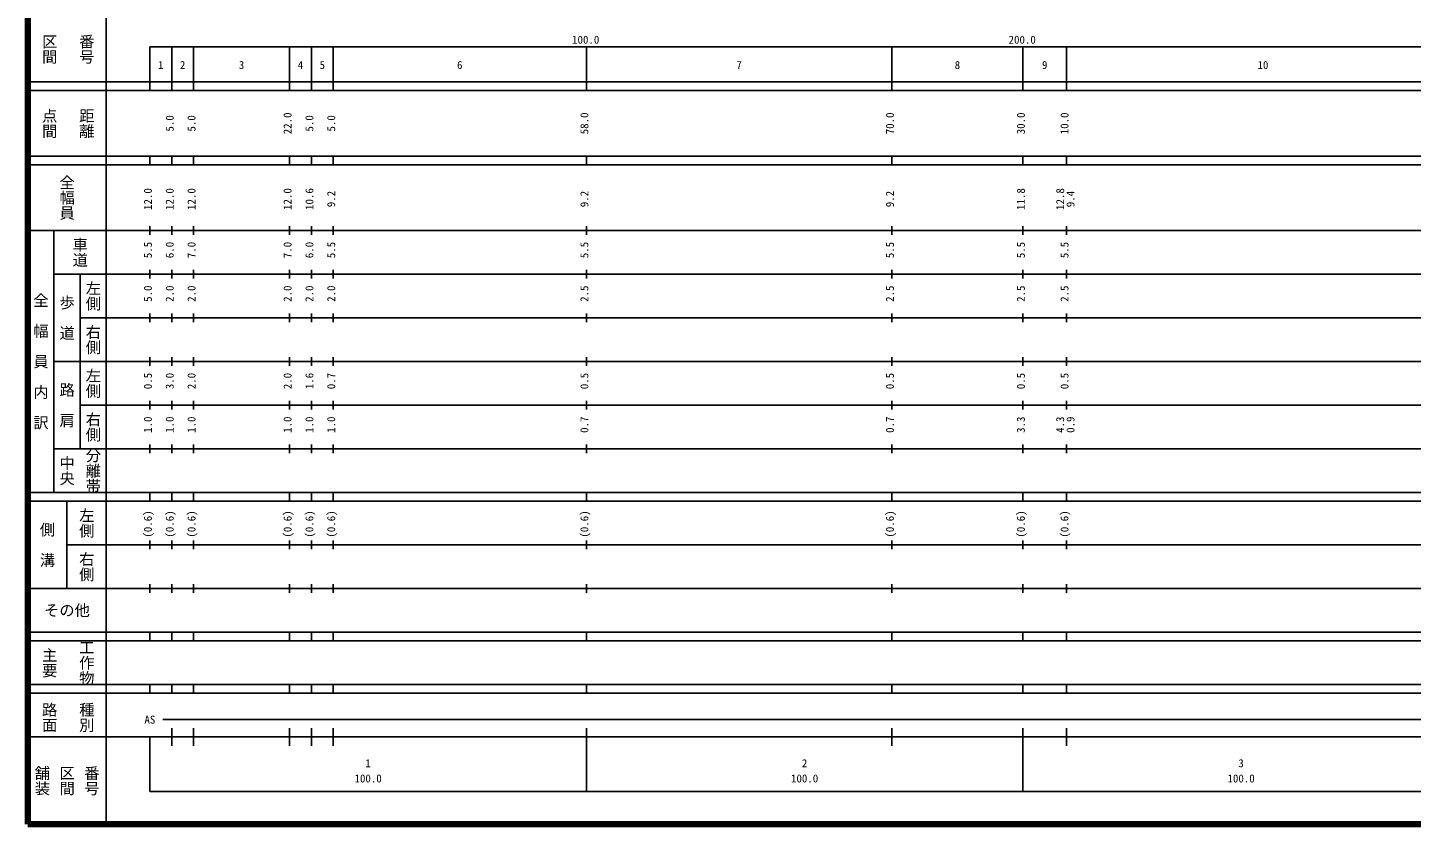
# Model space of a CAD drawing. Units: millimetres on the paper, enlarged 1000 times. Extents: x 40000 to 680000, y 20000 to 380000.
# Drawn here: x 40000 to 356996, y 20000 to 202409 of the extents above; entities that cross this region are included whole.
import ezdxf
from ezdxf.enums import TextEntityAlignment as Align

# ---------------------------------------------------------------- set-up
doc = ezdxf.new("R2010")
doc.units = ezdxf.units.MM
doc.header["$LTSCALE"] = 1000
doc.layers.add('M-TTL', color=2, linetype='Continuous', lineweight=140)
doc.layers.add('M-TTL-BAND', color=7, linetype='Continuous', lineweight=25)
doc.styles.add('@ＭＳ ゴシック', font='')
doc.styles.add('ＭＳ ゴシック', font='')
doc.styles.get('@ＭＳ ゴシック').set_extended_font_data('@MS Gothic')
doc.styles.get('ＭＳ ゴシック').set_extended_font_data('MS Gothic')

msp = doc.modelspace()

# ---------------------------------------------------------------- linework, layer by layer
at = {"layer": 'M-TTL'}
for p, q in [((40000, 380000), (40000, 20000)), ((40000, 20000), (680000, 20000))]:
    msp.add_line(p, q, dxfattribs=at)
at = {"layer": 'M-TTL-BAND'}
for p, q in [((58000, 370000), (58000, 20000)), ((68000, 198000), (579000, 198000)), ((68000, 198000), (68000, 188000)), ((73000, 188000), (73000, 198000)), ((78000, 188000), (78000, 198000)), ((100000, 188000), (100000, 198000)), ((105000, 188000), (105000, 198000)), ((110000, 188000), (110000, 198000)), ((168000, 188000), (168000, 198000)), ((238000, 188000), (238000, 198000)), ((268000, 188000), (268000, 198000)), ((278000, 188000), (278000, 198000)), ((40000, 190000), (579000, 190000)), ((40000, 188000), (579000, 188000)), ((40000, 173000), (579000, 173000)), ((68000, 171000), (68000, 173000)), ((73000, 171000), (73000, 173000)), ((78000, 171000), (78000, 173000)), ((100000, 171000), (100000, 173000)), ((105000, 171000), (105000, 173000)), ((110000, 171000), (110000, 173000)), ((168000, 171000), (168000, 173000)), ((238000, 171000), (238000, 173000)), ((268000, 171000), (268000, 173000)), ((278000, 171000), (278000, 173000)), ((40000, 171000), (579000, 171000)), ((40000, 156000), (579000, 156000)), ((46000, 96000), (46000, 156000)), ((68000, 155000), (68000, 157000)), ((73000, 155000), (73000, 157000)), ((78000, 155000), (78000, 157000)), ((100000, 155000), (100000, 157000)), ((105000, 155000), (105000, 157000)), ((110000, 155000), (110000, 157000)), ((168000, 155000), (168000, 157000)), ((238000, 155000), (238000, 157000)), ((268000, 155000), (268000, 157000)), ((278000, 155000), (278000, 157000)), ((46000, 146000), (579000, 146000)), ((52000, 146000), (52000, 106000)), ((68000, 145000), (68000, 147000)), ((73000, 145000), (73000, 147000)), ((78000, 145000), (78000, 147000)), ((100000, 145000), (100000, 147000)), ((105000, 145000), (105000, 147000)), ((110000, 145000), (110000, 147000)), ((168000, 145000), (168000, 147000)), ((238000, 145000), (238000, 147000)), ((268000, 145000), (268000, 147000)), ((278000, 145000), (278000, 147000)), ((68000, 135000), (68000, 137000)), ((73000, 135000), (73000, 137000)), ((78000, 135000), (78000, 137000)), ((100000, 135000), (100000, 137000)), ((105000, 135000), (105000, 137000)), ((110000, 135000), (110000, 137000)), ((168000, 135000), (168000, 137000)), ((238000, 135000), (238000, 137000)), ((268000, 135000), (268000, 137000)), ((278000, 135000), (278000, 137000)), ((52000, 136000), (579000, 136000)), ((68000, 125000), (68000, 127000)), ((73000, 125000), (73000, 127000)), ((78000, 125000), (78000, 127000)), ((100000, 125000), (100000, 127000)), ((105000, 125000), (105000, 127000)), ((110000, 125000), (110000, 127000)), ((168000, 125000), (168000, 127000)), ((238000, 125000), (238000, 127000)), ((268000, 125000), (268000, 127000)), ((278000, 125000), (278000, 127000)), ((46000, 126000), (579000, 126000)), ((52000, 116000), (579000, 116000)), ((68000, 115000), (68000, 117000)), ((73000, 115000), (73000, 117000)), ((78000, 115000), (78000, 117000)), ((100000, 115000), (100000, 117000)), ((105000, 115000), (105000, 117000)), ((110000, 115000), (110000, 117000)), ((168000, 115000), (168000, 117000)), ((238000, 115000), (238000, 117000)), ((268000, 115000), (268000, 117000)), ((278000, 115000), (278000, 117000)), ((46000, 106000), (579000, 106000)), ((68000, 105000), (68000, 107000)), ((73000, 105000), (73000, 107000)), ((78000, 105000), (78000, 107000)), ((100000, 105000), (100000, 107000)), ((105000, 105000), (105000, 107000)), ((110000, 105000), (110000, 107000)), ((168000, 105000), (168000, 107000)), ((238000, 105000), (238000, 107000)), ((268000, 105000), (268000, 107000)), ((278000, 105000), (278000, 107000)), ((40000, 96000), (579000, 96000)), ((68000, 94000), (68000, 96000)), ((73000, 94000), (73000, 96000)), ((78000, 94000), (78000, 96000)), ((100000, 94000), (100000, 96000)), ((105000, 94000), (105000, 96000)), ((110000, 94000), (110000, 96000)), ((168000, 94000), (168000, 96000)), ((238000, 94000), (238000, 96000)), ((268000, 94000), (268000, 96000)), ((278000, 94000), (278000, 96000)), ((40000, 94000), (579000, 94000)), ((49000, 94000), (49000, 74000)), ((49000, 84000), (579000, 84000)), ((68000, 83000), (68000, 85000)), ((73000, 83000), (73000, 85000)), ((78000, 83000), (78000, 85000)), ((100000, 83000), (100000, 85000)), ((105000, 83000), (105000, 85000)), ((110000, 83000), (110000, 85000)), ((168000, 83000), (168000, 85000)), ((238000, 83000), (238000, 85000)), ((268000, 83000), (268000, 85000)), ((278000, 83000), (278000, 85000)), ((40000, 74000), (579000, 74000)), ((68000, 73000), (68000, 75000)), ((73000, 73000), (73000, 75000)), ((78000, 73000), (78000, 75000)), ((100000, 73000), (100000, 75000)), ((105000, 73000), (105000, 75000)), ((110000, 73000), (110000, 75000)), ((168000, 73000), (168000, 75000)), ((238000, 73000), (238000, 75000)), ((268000, 73000), (268000, 75000)), ((278000, 73000), (278000, 75000)), ((40000, 64000), (579000, 64000)), ((68000, 62000), (68000, 64000)), ((73000, 62000), (73000, 64000)), ((78000, 62000), (78000, 64000)), ((100000, 62000), (100000, 64000)), ((105000, 62000), (105000, 64000)), ((110000, 62000), (110000, 64000)), ((168000, 62000), (168000, 64000)), ((238000, 62000), (238000, 64000)), ((268000, 62000), (268000, 64000)), ((278000, 62000), (278000, 64000)), ((40000, 62000), (579000, 62000)), ((40000, 52000), (579000, 52000)), ((68000, 50000), (68000, 52000)), ((73000, 50000), (73000, 52000)), ((78000, 50000), (78000, 52000)), ((100000, 50000), (100000, 52000)), ((105000, 50000), (105000, 52000)), ((110000, 50000), (110000, 52000)), ((168000, 50000), (168000, 52000)), ((238000, 50000), (238000, 52000)), ((268000, 50000), (268000, 52000)), ((278000, 50000), (278000, 52000)), ((40000, 50000), (579000, 50000)), ((71000, 44000), (565000, 44000)), ((73000, 38000), (73000, 42000)), ((78000, 38000), (78000, 42000)), ((100000, 38000), (100000, 42000)), ((105000, 38000), (105000, 42000)), ((110000, 38000), (110000, 42000)), ((168000, 27500), (168000, 42000)), ((238000, 38000), (238000, 42000)), ((268000, 27500), (268000, 42000)), ((278000, 38000), (278000, 42000)), ((40000, 40000), (579000, 40000)), ((68000, 40000), (68000, 27500)), ((68000, 27500), (579000, 27500))]:
    msp.add_line(p, q, dxfattribs=at)

# ---------------------------------------------------------------- texts
at = {"layer": 'M-TTL-BAND', "style": '@ＭＳ ゴシック'}
for s, p in [('区間', (45000, 197500)), ('番号', (53500, 197500)), ('点間', (45000, 180500)), ('距離', (53500, 180500)), ('全幅員', (49000, 163500)), ('車道', (52000, 151000)), ('左側', (55000, 141000)), ('全\u3000幅\u3000員\u3000内\u3000訳', (43000, 126000)), ('歩\u3000道', (49000, 136000)), ('右側', (55000, 131000)), ('左側', (55000, 121000)), ('路\u3000肩', (49000, 116000)), ('右側', (55000, 111000)), ('分離帯', (55000, 101000)), ('中央', (49000, 101000)), ('左側', (53500, 89000)), ('側\u3000溝', (44500, 84000)), ('右側', (53500, 79000)), ('主要', (45000, 57000)), ('工作物', (53500, 57000)), ('路面', (45000, 44500)), ('種別', (53500, 44500)), ('舗装', (43333, 30000)), ('区間', (49000, 30000)), ('番号', (54667, 30000))]:
    msp.add_text(s, height=2566, rotation=270, dxfattribs=at).set_placement(p, align=Align.MIDDLE_CENTER)
at = {"layer": 'M-TTL-BAND', "style": 'ＭＳ ゴシック'}
for s, p in [('100.0', (167844, 198195)), ('200.0', (267844, 198195)), ('1', (70500, 192405)), ('2', (75500, 192405)), ('3', (89000, 192405)), ('4', (102500, 192405)), ('5', (107500, 192405)), ('6', (139000, 192405)), ('7', (203000, 192405)), ('8', (253000, 192405)), ('9', (273000, 192405)), ('10', (323000, 192405)), ('AS', (68000, 42500)), ('2', (218000, 32523)), ('3', (318000, 32523)), ('1', (118000, 32523)), ('100.0', (118000, 29033)), ('100.0', (218000, 29033)), ('100.0', (318000, 29033))]:
    msp.add_text(s, height=1833, dxfattribs=at).set_placement(p, align=Align.BOTTOM_CENTER)
for s, p in [('5.0', (74000, 180500)), ('5.0', (79000, 180500)), ('22.0', (101000, 180500)), ('5.0', (106000, 180500)), ('5.0', (111000, 180500)), ('58.0', (169000, 180500)), ('70.0', (239000, 180500)), ('30.0', (269000, 180500)), ('10.0', (279000, 180500)), ('12.0', (69000, 163174)), ('12.0', (74000, 163174)), ('12.0', (79000, 163174)), ('12.0', (101000, 163174)), ('10.6', (106000, 163174)), ('9.2', (111000, 163174)), ('9.2', (169000, 163174)), ('9.2', (239000, 163174)), ('11.8', (269000, 163174)), ('12.8', (278000, 163174)), ('9.4', (280370, 163174)), ('5.5', (69000, 151500)), ('6.0', (74000, 151500)), ('7.0', (79000, 151500)), ('7.0', (101000, 151500)), ('6.0', (106000, 151500)), ('5.5', (111000, 151500)), ('5.5', (169000, 151500)), ('5.5', (239000, 151500)), ('5.5', (269000, 151500)), ('5.5', (279000, 151500)), ('5.0', (69000, 141500)), ('2.0', (74000, 141500)), ('2.0', (79000, 141500)), ('2.0', (101000, 141500)), ('2.0', (106000, 141500)), ('2.0', (111000, 141500)), ('2.5', (169000, 141500)), ('2.5', (239000, 141500)), ('2.5', (269000, 141500)), ('2.5', (279000, 141500)), ('0.5', (69000, 121500)), ('3.0', (74000, 121500)), ('2.0', (79000, 121500)), ('2.0', (101000, 121500)), ('1.6', (106000, 121500)), ('0.7', (111000, 121500)), ('0.5', (169000, 121500)), ('0.5', (239000, 121500)), ('0.5', (269000, 121500)), ('0.5', (279000, 121500)), ('1.0', (69000, 111500)), ('1.0', (74000, 111500)), ('1.0', (79000, 111500)), ('1.0', (101000, 111500)), ('1.0', (106000, 111500)), ('1.0', (111000, 111500)), ('0.7', (169000, 111500)), ('0.7', (239000, 111500)), ('3.3', (269000, 111500)), ('4.3', (278000, 111500)), ('0.9', (280370, 111500)), ('(0.6)', (69000, 88764)), ('(0.6)', (74000, 88764)), ('(0.6)', (79000, 88764)), ('(0.6)', (101000, 88764)), ('(0.6)', (106000, 88764)), ('(0.6)', (111000, 88764)), ('(0.6)', (169000, 88764)), ('(0.6)', (239000, 88764)), ('(0.6)', (269000, 88764)), ('(0.6)', (279000, 88764))]:
    msp.add_text(s, height=1833, rotation=90, dxfattribs=at).set_placement(p, align=Align.BOTTOM_CENTER)
msp.add_text('その他', height=2566, dxfattribs=at).set_placement((49000, 69000), align=Align.MIDDLE_CENTER)

doc.saveas('drawing.dxf')
